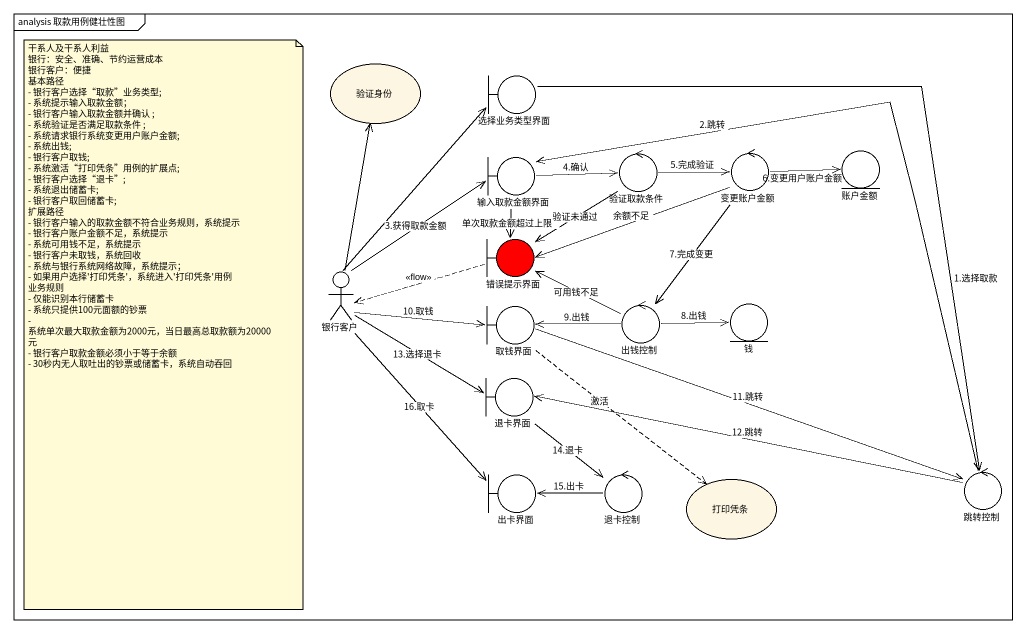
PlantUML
@startuml
mainframe analysis 取款用例健壮性图
usecase 验证身份
boundary 选择业务类型界面
boundary 输入取款金额界面
control 验证取款条件
control 变更账户金额
entity 账户金额
boundary 错误提示界面 #FF0000
actor 银行客户
boundary 取钱界面
control 出钱控制
entity 钱
boundary 退卡界面
boundary 出卡界面
control 退卡控制
usecase 打印凭条
control 跳转控制
选择业务类型界面 --> 跳转控制 : 1.选择取款
输入取款金额界面 -right-> 验证取款条件 : 4.确认
输入取款金额界面 --> 错误提示界面 : 单次取款金额超过上限
验证取款条件 -right-> 变更账户金额 : 5.完成验证
验证取款条件 --> 错误提示界面 : 验证未通过
变更账户金额 -right-> 账户金额 : 6.变更用户账户金额
变更账户金额 -left-> 错误提示界面 : 余额不足
变更账户金额 --> 出钱控制 : 7.完成变更
错误提示界面 .left.> 银行客户 : <<flow>>
银行客户 -up-> 验证身份
银行客户 -up-> 选择业务类型界面
银行客户 -up-> 输入取款金额界面 : 3.获得取款金额
银行客户 -right-> 取钱界面 : 10.取钱
银行客户 -right-> 退卡界面 : 13.选择退卡
银行客户 --> 出卡界面 : 16.取卡
取钱界面 ..> 打印凭条 : 激活
取钱界面 -right-> 跳转控制 : 11.跳转
出钱控制 -left-> 错误提示界面 : 可用钱不足
出钱控制 -left-> 取钱界面 : 9.出钱
出钱控制 -right-> 钱 : 8.出钱
退卡界面 --> 退卡控制 : 14.退卡
退卡控制 -left-> 出卡界面 : 15.出卡
跳转控制 -up-> 输入取款金额界面 : 2.跳转
跳转控制 -left-> 退卡界面 : 12.跳转
note as N1
  干系人及干系人利益
  银行：安全、准确、节约运营成本
  银行客户：便捷
  基本路径
  - 银行客户选择“取款”业务类型;
  - 系统提示输入取款金额；
  - 银行客户输入取款金额并确认 ;
  - 系统验证是否满足取款条件 ;
  - 系统请求银行系统变更用户账户金额;
  - 系统出钱;
  - 银行客户取钱;
  - 系统激活“打印凭条”用例的扩展点;
  - 银行客户选择“退卡”;
  - 系统退出储蓄卡;
  - 银行客户取回储蓄卡;
  扩展路径
  - 银行客户输入的取款金额不符合业务规则，系统提示
  - 银行客户账户金额不足，系统提示
  - 系统可用钱不足，系统提示
  - 银行客户未取钱，系统回收
  - 系统与银行系统网络故障，系统提示；
  - 如果用户选择'打印凭条'，系统进入'打印凭条'用例
  业务规则
  - 仅能识别本行储蓄卡
  - 系统只提供100元面额的钞票
  - 系统单次最大取款金额为2000元，当日最高总取款额为20000元
  - 银行客户取款金额必须小于等于余额
  - 30秒内无人取吐出的钞票或储蓄卡，系统自动吞回
end note
@enduml
